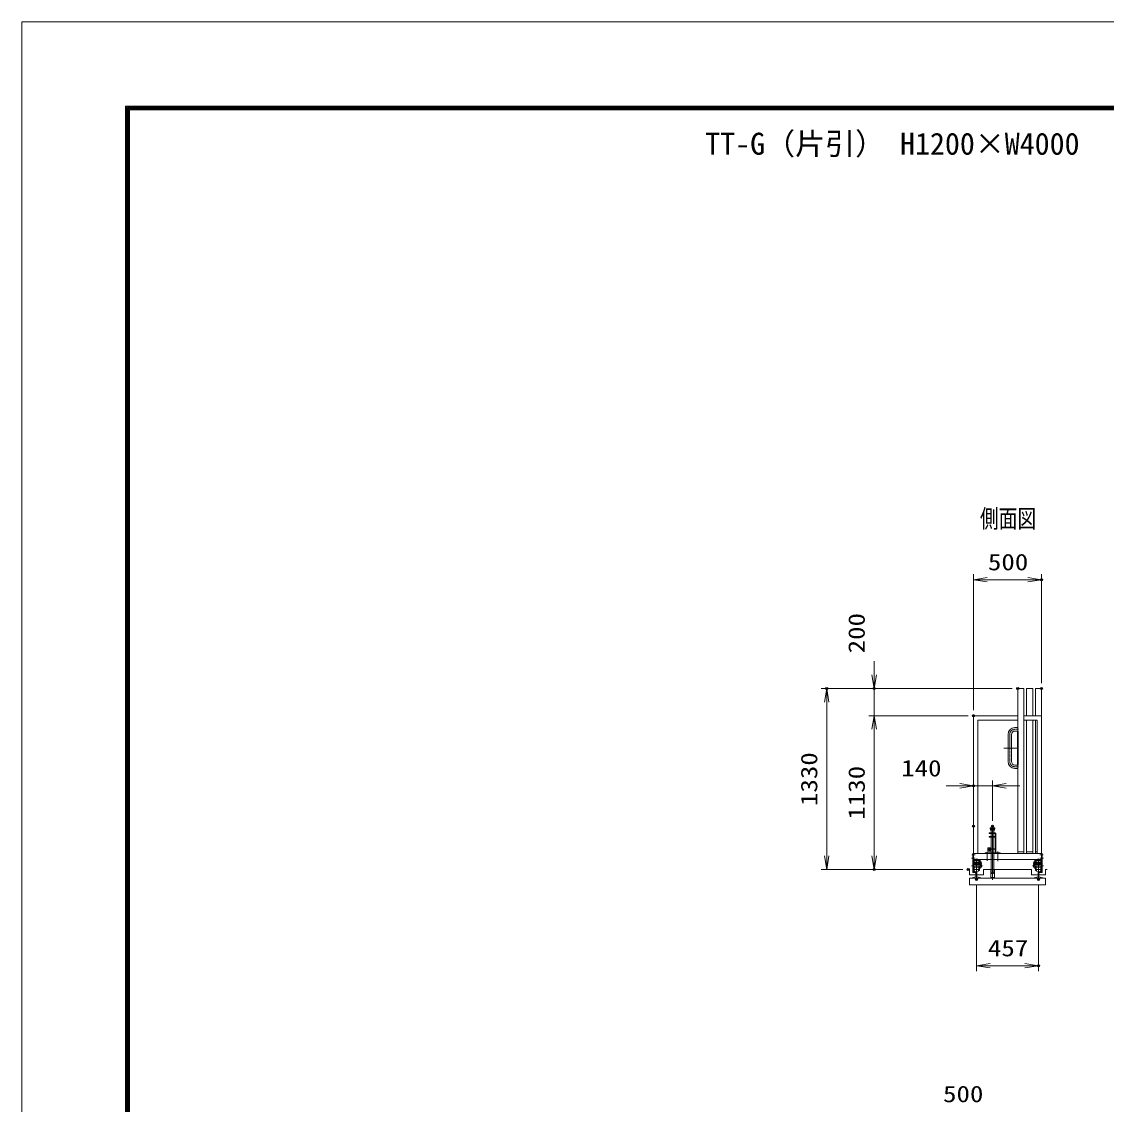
# Model space of a CAD drawing. Units: millimetres at full size. Extents: x -11880 to 11880, y -8400 to 8400.
# Drawn here: x -11880 to -3909, y 441 to 8400 of the extents above; entities that cross this region are included whole.
import ezdxf
from ezdxf.enums import TextEntityAlignment as Align

# ---------------------------------------------------------------- set-up
doc = ezdxf.new("R2010")
doc.units = ezdxf.units.MM
doc.header["$LTSCALE"] = 30
doc.header["$PDMODE"] = 32
doc.header["$PDSIZE"] = 15
for name, pattern in [('USER1', [10.7, 5, -2.5, 0.7, -2.5]), ('USER2', [2.7, 2, -0.7]), ('USER3', [9, 6, -0.75, 1.5, -0.75])]:
    doc.linetypes.add(name, pattern=pattern)
for name, color, linetype, lineweight in [('0-0_D-TTL', 7, 'Continuous', 18), ('0-2_外形線', 7, 'Continuous', 18), ('0-3_寸法線', 3, 'Continuous', 18), ('0-4_0', 7, 'Continuous', 18), ('0-8_軸線', 6, 'USER1', 18), ('0-9_01', 4, 'Continuous', 18), ('0-A_隠れ線', 4, 'USER2', 18), ('0-B_輪郭線1', 14, 'Continuous', 30)]:
    doc.layers.add(name, color=color, linetype=linetype, lineweight=lineweight)
for name, color, linetype in [('0-1_文字', 254, 'Continuous'), ('0-5_DEFPOINTS', 7, 'Continuous'), ('0-7_文字3', 254, 'Continuous')]:
    doc.layers.add(name, color=color, linetype=linetype)
doc.styles.add('ＭＳ ゴシック', font='')
doc.styles.get('ＭＳ ゴシック').set_extended_font_data('MS Gothic')

# ---------------------------------------------------------------- blocks, each defined once
blk = doc.blocks.new('4897456')
at = {"layer": '0-2_外形線'}
for p, q in [((-375, 3000), (-375, -3000)), ((375, 3000), (375, -3000)), ((1125, 4500), (1755, 4500)), ((1125, 3750), (1755, 3750)), ((1755, 4500), (1755, 3750)), ((1125, -3750), (1755, -3750)), ((1125, -4500), (1755, -4500)), ((1755, -3750), (1755, -4500))]:
    blk.add_line(p, q, dxfattribs=at)
for centre, radius, start, end in [((1125, 3000), 1500, 90, 180), ((1125, 3000), 750, 90, 180), ((1125, -3000), 1500, 180, 270), ((1125, -3000), 750, 180, 270)]:
    blk.add_arc(centre, radius, start, end, dxfattribs=at)
at = {"layer": '0-8_軸線', "linetype": 'USER3'}
for p, q in [((0, 3000), (0, -3000)), ((1125, 4125), (1912.5, 4125)), ((-1322.9, 0), (1755, 0)), ((1125, -4125), (1912.5, -4125))]:
    blk.add_line(p, q, dxfattribs=at)
for centre, start, end in [((1125, 3000), 90, 180), ((1125, -3000), 180, 270)]:
    blk.add_arc(centre, 1125, start, end, dxfattribs=at)
at = {"layer": '0-B_輪郭線1'}
blk.add_line((1755, 3750), (1755, -3750), dxfattribs=at)
blk = doc.blocks.new('_OPEN')
at = {"layer": '0-4_0'}
blk.add_line((0, 0), (-30, 0), dxfattribs=at)
blk.add_lwpolyline([(-30, 5), (0, 0), (-30, -5)], dxfattribs=at)

msp = doc.modelspace()

# ---------------------------------------------------------------- linework, layer by layer
at = {"layer": '0-0_D-TTL'}
for points in [[(-11879.6, -8399.67), (11880.4, -8399.67), (11880.4, 8400.33), (-11879.6, 8400.33)], [(-11115.88, 7779.76), (11116.69, 7779.76), (11116.69, -7777.38), (-11115.88, -7777.38)], [(-11108.81, 7772.69), (11109.62, 7772.69), (11109.62, -7770.31), (-11108.81, -7770.31)], [(-11101.74, 7765.62), (11102.55, 7765.62), (11102.55, -7763.24), (-11101.74, -7763.24)], [(-11094.67, 7758.55), (11095.47, 7758.55), (11095.47, -7756.17), (-11094.67, -7756.17)], [(-11087.6, 7751.48), (11088.4, 7751.48), (11088.4, -7749.09), (-11087.6, -7749.09)]]:
    msp.add_lwpolyline(points, close=True, dxfattribs=at)
at = {"layer": '0-2_外形線'}
for p, q in [((-4514.86, 3498.01), (-4559.86, 3498.01)), ((-4559.86, 2286.01), (-4559.86, 3498.01)), ((-4514.86, 2286.01), (-4514.86, 3498.01)), ((-4449.86, 3498.01), (-4494.86, 3498.01)), ((-4494.86, 3298.01), (-4494.86, 3498.01)), ((-4449.86, 3298.01), (-4449.86, 3498.01)), ((-4384.86, 3498.01), (-4429.86, 3498.01)), ((-4429.86, 3298.01), (-4429.86, 3498.01)), ((-4384.86, 2241.01), (-4384.86, 3498.01)), ((-4884.86, 3298.01), (-4559.86, 3298.01)), ((-4884.86, 2286.01), (-4884.86, 3298.01)), ((-4514.86, 3298.01), (-4384.86, 3298.01)), ((-4852.86, 3266.01), (-4852.86, 2286.01)), ((-4559.86, 3266.01), (-4852.86, 3266.01)), ((-4494.86, 2286.01), (-4494.86, 3266.01)), ((-4449.86, 2286.01), (-4449.86, 3266.01)), ((-4429.86, 2286.01), (-4429.86, 3266.01)), ((-4724.86, 2432.01), (-4769.86, 2432.01)), ((-4769.86, 2406.01), (-4769.86, 2409.01)), ((-4769.86, 2409.01), (-4723.86, 2409.01)), ((-4769.86, 2406.01), (-4735.36, 2406.01)), ((-4758.86, 2456.01), (-4758.86, 2466.01)), ((-4758.86, 2456.01), (-4730.86, 2456.01)), ((-4754.36, 2436.01), (-4754.36, 2456.01)), ((-4754.36, 2432.01), (-4754.36, 2409.01)), ((-4754.36, 2319.01), (-4754.36, 2406.01)), ((-4735.36, 2456.01), (-4735.36, 2436.01)), ((-4735.36, 2432.01), (-4735.36, 2409.01)), ((-4735.36, 2406.01), (-4735.36, 2319.01)), ((-4735.36, 2406.01), (-4723.86, 2406.01)), ((-4730.86, 2456.01), (-4730.86, 2466.01)), ((-4723.86, 2431.01), (-4723.86, 2290.01)), ((-4719.86, 2431.01), (-4719.86, 2290.01)), ((-4779.36, 2306.01), (-4779.36, 2326.01)), ((-4754.36, 2326.01), (-4779.36, 2326.01)), ((-4769.86, 2319.01), (-4772.36, 2319.01)), ((-4769.86, 2316.01), (-4769.86, 2319.01)), ((-4769.86, 2319.01), (-4723.86, 2319.01)), ((-4769.86, 2316.01), (-4723.86, 2316.01)), ((-4754.36, 2316.01), (-4754.36, 2168.01)), ((-4735.36, 2316.01), (-4735.36, 2168.01)), ((-4889.86, 2286.01), (-4379.86, 2286.01)), ((-4889.86, 2286.01), (-4889.86, 2146.36)), ((-4884.86, 2150.34), (-4884.86, 2286.01)), ((-4884.86, 2236.01), (-4834.86, 2236.01)), ((-4879.86, 2231.01), (-4879.86, 2236.01)), ((-4839.86, 2231.01), (-4839.86, 2236.01)), ((-4834.86, 2176.01), (-4834.86, 2241.01)), ((-4779.36, 2306.01), (-4779.36, 2302.01)), ((-4779.36, 2302.01), (-4754.36, 2302.01)), ((-4559.86, 2298.01), (-4514.86, 2298.01)), ((-4494.86, 2298.01), (-4449.86, 2298.01)), ((-4434.86, 2176.01), (-4434.86, 2241.01)), ((-4384.86, 2236.01), (-4434.86, 2236.01)), ((-4416.86, 2298.01), (-4429.86, 2298.01)), ((-4429.86, 2231.01), (-4429.86, 2236.01)), ((-4389.86, 2231.01), (-4389.86, 2236.01)), ((-4384.86, 2150.34), (-4384.86, 2286.01)), ((-4379.86, 2286.01), (-4379.86, 2146.36)), ((-4834.86, 2204.01), (-4884.86, 2204.01)), ((-4879.86, 2176.01), (-4884.86, 2176.01)), ((-4879.86, 2231.01), (-4839.86, 2231.01)), ((-4879.86, 2203.86), (-4879.86, 2231.01)), ((-4873.86, 2207.61), (-4879.86, 2207.61)), ((-4879.86, 2204.61), (-4873.86, 2204.61)), ((-4879.86, 2176.01), (-4879.86, 2194.01)), ((-4846.36, 2220.01), (-4878.86, 2220.01)), ((-4878.86, 2207.61), (-4878.86, 2220.01)), ((-4873.86, 2212.51), (-4878.86, 2212.51)), ((-4878.86, 2168.01), (-4878.86, 2194.01)), ((-4878.86, 2168.01), (-4846.36, 2168.01)), ((-4878.86, 2154.09), (-4878.86, 2161.61)), ((-4878.86, 2154.09), (-4866.21, 2151.17)), ((-4855.86, 2208.01), (-4864.86, 2208.01)), ((-4860.36, 2151.2), (-4847.36, 2154.2)), ((-4847.36, 2154.2), (-4847.36, 2161.61)), ((-4846.86, 2212.51), (-4840.86, 2212.51)), ((-4846.86, 2207.61), (-4839.86, 2207.61)), ((-4846.86, 2204.61), (-4839.86, 2204.61)), ((-4840.86, 2229.01), (-4846.36, 2229.01)), ((-4846.36, 2220.01), (-4846.36, 2229.01)), ((-4846.36, 2159.01), (-4846.36, 2194.01)), ((-4846.36, 2159.01), (-4840.86, 2159.01)), ((-4840.86, 2207.61), (-4840.86, 2229.01)), ((-4840.86, 2159.01), (-4840.86, 2194.01)), ((-4839.86, 2203.86), (-4839.86, 2231.01)), ((-4839.86, 2176.01), (-4839.86, 2194.01)), ((-4834.86, 2176.01), (-4839.86, 2176.01)), ((-4834.86, 2224.01), (-4828.86, 2224.01)), ((-4828.86, 2199.01), (-4834.86, 2199.01)), ((-4825.86, 2184.01), (-4834.86, 2184.01)), ((-4828.86, 2224.01), (-4828.86, 2199.01)), ((-4825.86, 2204.01), (-4828.86, 2204.01)), ((-4825.86, 2204.01), (-4825.86, 2184.01)), ((-4457.36, 2168.01), (-4812.36, 2168.01)), ((-4443.86, 2204.01), (-4443.86, 2184.01)), ((-4443.86, 2204.01), (-4440.86, 2204.01)), ((-4443.86, 2184.01), (-4434.86, 2184.01)), ((-4440.86, 2224.01), (-4440.86, 2199.01)), ((-4434.86, 2224.01), (-4440.86, 2224.01)), ((-4440.86, 2199.01), (-4434.86, 2199.01)), ((-4434.86, 2204.01), (-4384.86, 2204.01)), ((-4434.86, 2176.01), (-4429.86, 2176.01)), ((-4389.86, 2231.01), (-4429.86, 2231.01)), ((-4429.86, 2203.86), (-4429.86, 2231.01)), ((-4422.86, 2207.61), (-4429.86, 2207.61)), ((-4422.86, 2204.61), (-4429.86, 2204.61)), ((-4429.86, 2176.01), (-4429.86, 2194.01)), ((-4428.86, 2229.01), (-4423.36, 2229.01)), ((-4428.86, 2207.61), (-4428.86, 2229.01)), ((-4422.86, 2212.51), (-4428.86, 2212.51)), ((-4428.86, 2159.01), (-4428.86, 2194.01)), ((-4423.36, 2159.01), (-4428.86, 2159.01)), ((-4423.36, 2220.01), (-4423.36, 2229.01)), ((-4423.36, 2220.01), (-4390.86, 2220.01)), ((-4423.36, 2159.01), (-4423.36, 2194.01)), ((-4390.86, 2168.01), (-4423.36, 2168.01)), ((-4422.36, 2154.2), (-4422.36, 2161.61)), ((-4409.36, 2151.2), (-4422.36, 2154.2)), ((-4413.86, 2208.01), (-4404.86, 2208.01)), ((-4390.86, 2154.09), (-4403.51, 2151.17)), ((-4395.86, 2212.51), (-4390.86, 2212.51)), ((-4395.86, 2207.61), (-4389.86, 2207.61)), ((-4389.86, 2204.61), (-4395.86, 2204.61)), ((-4390.86, 2207.61), (-4390.86, 2220.01)), ((-4390.86, 2168.01), (-4390.86, 2194.01)), ((-4390.86, 2154.09), (-4390.86, 2161.61)), ((-4389.86, 2203.86), (-4389.86, 2231.01)), ((-4389.86, 2176.01), (-4389.86, 2194.01)), ((-4389.86, 2176.01), (-4384.86, 2176.01)), ((-4354.86, 2104.51), (-4914.86, 2104.51)), ((-4914.86, 2054.51), (-4914.86, 2104.51)), ((-4895.36, 2107.42), (-4866.36, 2114.12)), ((-4895.36, 2104.51), (-4895.36, 2107.42)), ((-4889.86, 2146.36), (-4871.37, 2142.09)), ((-4866.36, 2114.12), (-4866.36, 2151.17)), ((-4860.36, 2114.12), (-4860.36, 2151.2)), ((-4860.36, 2114.12), (-4831.36, 2107.42)), ((-4831.36, 2107.42), (-4831.36, 2104.51)), ((-4409.36, 2114.12), (-4438.36, 2107.42)), ((-4438.36, 2107.42), (-4438.36, 2104.51)), ((-4409.36, 2114.12), (-4409.36, 2151.2)), ((-4403.36, 2114.12), (-4403.36, 2151.17)), ((-4374.36, 2107.42), (-4403.36, 2114.12)), ((-4379.86, 2146.36), (-4398.35, 2142.09)), ((-4374.36, 2104.51), (-4374.36, 2107.42)), ((-4354.86, 2054.51), (-4354.86, 2104.51)), ((-4914.86, 2054.51), (-4354.86, 2054.51))]:
    msp.add_line(p, q, dxfattribs=at)
for points in [[(-4514.86, 3266.01), (-4416.86, 3266.01), (-4416.86, 2286.01)], [(-4769.86, 2432.01), (-4769.86, 2436.01), (-4724.86, 2436.01)], [(-4754.36, 2309.01), (-4772.36, 2309.01), (-4772.36, 2319.01)], [(-4884.86, 2286.01), (-4884.86, 2241.01), (-4384.86, 2241.01), (-4384.86, 2286.01)], [(-4689.86, 2286.01), (-4689.86, 2290.01), (-4799.86, 2290.01), (-4799.86, 2286.01)], [(-4913.86, 2168.01), (-4913.86, 2128.01), (-4866.36, 2128.01)], [(-4873.86, 2203.86), (-4873.86, 2212.51), (-4864.86, 2212.51), (-4864.86, 2203.86)], [(-4860.36, 2128.01), (-4812.36, 2128.01), (-4812.36, 2168.01)], [(-4855.86, 2203.86), (-4855.86, 2212.51), (-4846.86, 2212.51), (-4846.86, 2203.86)], [(-4457.36, 2168.01), (-4457.36, 2128.01), (-4409.36, 2128.01)], [(-4413.86, 2203.86), (-4413.86, 2212.51), (-4422.86, 2212.51), (-4422.86, 2203.86)], [(-4395.86, 2203.86), (-4395.86, 2212.51), (-4404.86, 2212.51), (-4404.86, 2203.86)], [(-4403.36, 2128.01), (-4355.86, 2128.01), (-4355.86, 2168.01)], [(-4884.86, 2150.34), (-4870.24, 2146.97), (-4871.37, 2142.09)], [(-4384.86, 2150.34), (-4399.48, 2146.97), (-4398.35, 2142.09)]]:
    msp.add_lwpolyline(points, dxfattribs=at)
msp.add_lwpolyline([(-4762.36, 2473.01), (-4762.36, 2466.01), (-4727.36, 2466.01), (-4727.36, 2473.01)], close=True, dxfattribs=at)
for centre, radius, start, end in [((-4724.86, 2431.01), 5, 0, 90), ((-4724.86, 2431.01), 1, 0, 90), ((-4872.46, 2161.61), 6.4, 90, 180), ((-4853.76, 2161.61), 6.4, 0, 90), ((-4415.96, 2161.61), 6.4, 90, 180), ((-4397.26, 2161.61), 6.4, 0, 90)]:
    msp.add_arc(centre, radius, start, end, dxfattribs=at)
at = {"layer": '0-3_寸法線'}
for p, q in [((-4884.86, 3338.01), (-4884.86, 4338.01)), ((-4384.86, 3538.01), (-4384.86, 4338.01)), ((-4884.86, 4298.01), (-4384.86, 4298.01)), ((-5614.61, 3598.01), (-5614.61, 3698.01)), ((-4599.86, 3498.01), (-6003.61, 3498.01)), ((-5963.61, 2168.01), (-5963.61, 3498.01)), ((-4599.86, 3498.01), (-5654.61, 3498.01)), ((-5614.61, 3298.01), (-5614.61, 3498.01)), ((-4924.86, 3298.01), (-5654.61, 3298.01)), ((-4924.86, 3298.01), (-5654.61, 3298.01)), ((-5614.61, 3298.01), (-5614.61, 2168.01)), ((-5614.61, 3198.01), (-5614.61, 3098.01)), ((-4884.86, 2526.08), (-4884.86, 2822.58)), ((-4744.86, 2526.08), (-4744.86, 2822.58)), ((-4984.86, 2782.58), (-5084.86, 2782.58)), ((-4744.86, 2782.58), (-4884.86, 2782.58)), ((-4644.86, 2782.58), (-4544.86, 2782.58)), ((-4962.84, 2168.01), (-6003.61, 2168.01)), ((-4962.84, 2168.01), (-5654.61, 2168.01)), ((-4863.36, 2053.22), (-4863.36, 1420.18)), ((-4406.36, 2053.22), (-4406.36, 1420.18)), ((-4863.36, 1460.18), (-4406.36, 1460.18))]:
    msp.add_line(p, q, dxfattribs=at)
at = {"layer": '0-5_DEFPOINTS'}
for p in [(-4384.86, 4298.01), (-5963.61, 3498.01), (-5614.61, 3498.01), (-4559.86, 3498.01), (-4384.86, 3498.01), (-4884.86, 3298.01), (-4884.86, 3298.01), (-4884.86, 2782.58), (-4884.86, 2486.08), (-4744.86, 2486.08), (-5614.61, 2168.01), (-4922.84, 2168.01), (-4863.36, 2093.22), (-4406.36, 2093.22), (-4406.36, 1460.18)]:
    msp.add_point(p, dxfattribs=at)
at = {"layer": '0-8_軸線', "linetype": 'Continuous'}
for p, q in [((-4744.86, 2486.08), (-4744.86, 2197.92)), ((-4784.86, 2298.51), (-4784.86, 2231.6)), ((-4704.86, 2299.43), (-4704.86, 2229.76)), ((-4744.86, 2197.92), (-4744.86, 2091.82))]:
    msp.add_line(p, q, dxfattribs=at)
at = {"layer": '0-8_軸線'}
for p, q in [((-4898.98, 2251.01), (-4871.58, 2251.01)), ((-4897.5, 2276.01), (-4872.32, 2276.01)), ((-4863.36, 2093.22), (-4863.36, 2241.01)), ((-4859.86, 2229.05), (-4859.86, 2248.06)), ((-4409.86, 2229.05), (-4409.86, 2248.06)), ((-4406.36, 2093.22), (-4406.36, 2241.01)), ((-4370.74, 2251.01), (-4398.14, 2251.01)), ((-4372.22, 2276.01), (-4397.4, 2276.01)), ((-4899.11, 2194.01), (-4817.76, 2194.01)), ((-4842.58, 2214.01), (-4822.59, 2214.01)), ((-4370.61, 2194.01), (-4451.96, 2194.01)), ((-4427.14, 2214.01), (-4447.13, 2214.01))]:
    msp.add_line(p, q, dxfattribs=at)
at = {"layer": '0-9_01', "color": 7}
for p, q in [((-4913.86, 2168.01), (-4922.84, 2168.01)), ((-4344.41, 2168.01), (-4355.86, 2168.01))]:
    msp.add_line(p, q, dxfattribs=at)
at = {"layer": '0-9_01'}
for p, q in [((-4871.6, 2210.31), (-4873.86, 2210.31)), ((-4871.6, 2206.31), (-4873.86, 2206.31)), ((-4867.12, 2210.31), (-4864.86, 2210.31)), ((-4864.86, 2206.31), (-4867.12, 2206.31)), ((-4853.6, 2210.31), (-4855.86, 2210.31)), ((-4853.6, 2206.31), (-4855.86, 2206.31)), ((-4846.86, 2210.31), (-4849.12, 2210.31)), ((-4846.86, 2206.31), (-4849.12, 2206.31)), ((-4422.86, 2210.31), (-4420.6, 2210.31)), ((-4422.86, 2206.31), (-4420.6, 2206.31)), ((-4416.12, 2210.31), (-4413.86, 2210.31)), ((-4416.12, 2206.31), (-4413.86, 2206.31)), ((-4402.6, 2210.31), (-4404.86, 2210.31)), ((-4404.86, 2206.31), (-4402.6, 2206.31)), ((-4398.12, 2210.31), (-4395.86, 2210.31)), ((-4398.12, 2206.31), (-4395.86, 2206.31))]:
    msp.add_line(p, q, dxfattribs=at)
for centre in [(-4869.36, 2208.31), (-4851.36, 2208.31), (-4418.36, 2208.31), (-4400.36, 2208.31)]:
    msp.add_circle(centre, 3, dxfattribs=at)
at = {"layer": '0-A_隠れ線', "linetype": 'Continuous'}
for p, q in [((-4754.36, 2456.01), (-4754.36, 2461.01)), ((-4735.36, 2461.01), (-4735.36, 2456.01)), ((-4758.46, 2168.01), (-4758.46, 2108.01)), ((-4754.36, 2168.01), (-4754.36, 2153.01)), ((-4751.31, 2139.96), (-4754.36, 2153.01)), ((-4738.41, 2139.96), (-4735.36, 2153.01)), ((-4735.36, 2153.01), (-4735.36, 2168.01)), ((-4731.26, 2108.01), (-4731.26, 2168.01)), ((-4758.46, 2108.01), (-4731.26, 2108.01)), ((-4751.31, 2139.96), (-4748.86, 2138.01)), ((-4748.86, 2138.01), (-4740.86, 2138.01)), ((-4740.86, 2138.01), (-4738.41, 2139.96))]:
    msp.add_line(p, q, dxfattribs=at)
at = {"layer": '0-A_隠れ線'}
for p, q in [((-4834.86, 2184.01), (-4884.86, 2184.01)), ((-4434.86, 2184.01), (-4384.86, 2184.01))]:
    msp.add_line(p, q, dxfattribs=at)
at = {"layer": '0-A_隠れ線', "linetype": 'Continuous'}
msp.add_lwpolyline([(-4735.36, 2461.01), (-4744.86, 2466.01), (-4754.36, 2461.01)], dxfattribs=at)

# ---------------------------------------------------------------- block references
at = {"layer": '0-2_外形線', "xscale": 0.03333333, "yscale": 0.03333333}
msp.add_blockref('4897456', (-4618.36, 3060.51), dxfattribs=at)
at = {"layer": '0-3_寸法線', "xscale": 3.333333, "yscale": 3.333333}
for p, rotation in [((-4884.86, 4298.01), 180), ((-5614.61, 3498.01), 270), ((-5963.61, 3498.01), 90), ((-5614.61, 3298.01), 90), ((-5614.61, 3298.01), 90), ((-4744.86, 2782.58), 180), ((-5963.61, 2168.01), 270), ((-5614.61, 2168.01), 270), ((-4863.36, 1460.18), 180)]:
    msp.add_blockref('_OPEN', p, dxfattribs=dict(at, rotation=rotation))
for p in [(-4384.86, 4298.01), (-4884.86, 2782.58), (-4406.36, 1460.18)]:
    msp.add_blockref('_OPEN', p, dxfattribs=at)

# ---------------------------------------------------------------- texts
at = {"layer": '0-1_文字', "style": 'ＭＳ ゴシック', "width": 0.75}
msp.add_text('側面図', height=134.6, dxfattribs=at).set_placement((-4837, 4639.35), align=Align.BOTTOM_LEFT)
at = {"layer": '0-3_寸法線', "color": 254, "style": 'ＭＳ ゴシック', "width": 1.2}
for s, p in [('500', (-4778.86, 4330.69)), ('140', (-5416.34, 2815.26)), ('457', (-4778.86, 1492.87)), ('500', (-5108.68, 420.34))]:
    msp.add_text(s, height=121.2, dxfattribs=at).set_placement(p, align=Align.BOTTOM_LEFT)
for s, p in [('200', (-5647.3, 3756.35)), ('1330', (-5996.3, 2633.81)), ('1130', (-5647.3, 2533.81))]:
    msp.add_text(s, height=121.2, rotation=90, dxfattribs=at).set_placement(p, align=Align.BOTTOM_LEFT)
at = {"layer": '0-7_文字3', "style": 'ＭＳ ゴシック'}
msp.add_text('TT-G（片引） H1200×W4000', height=161.6, dxfattribs=at).set_placement((-6855.95, 7373.81), align=Align.BOTTOM_LEFT)

doc.saveas('drawing.dxf')
